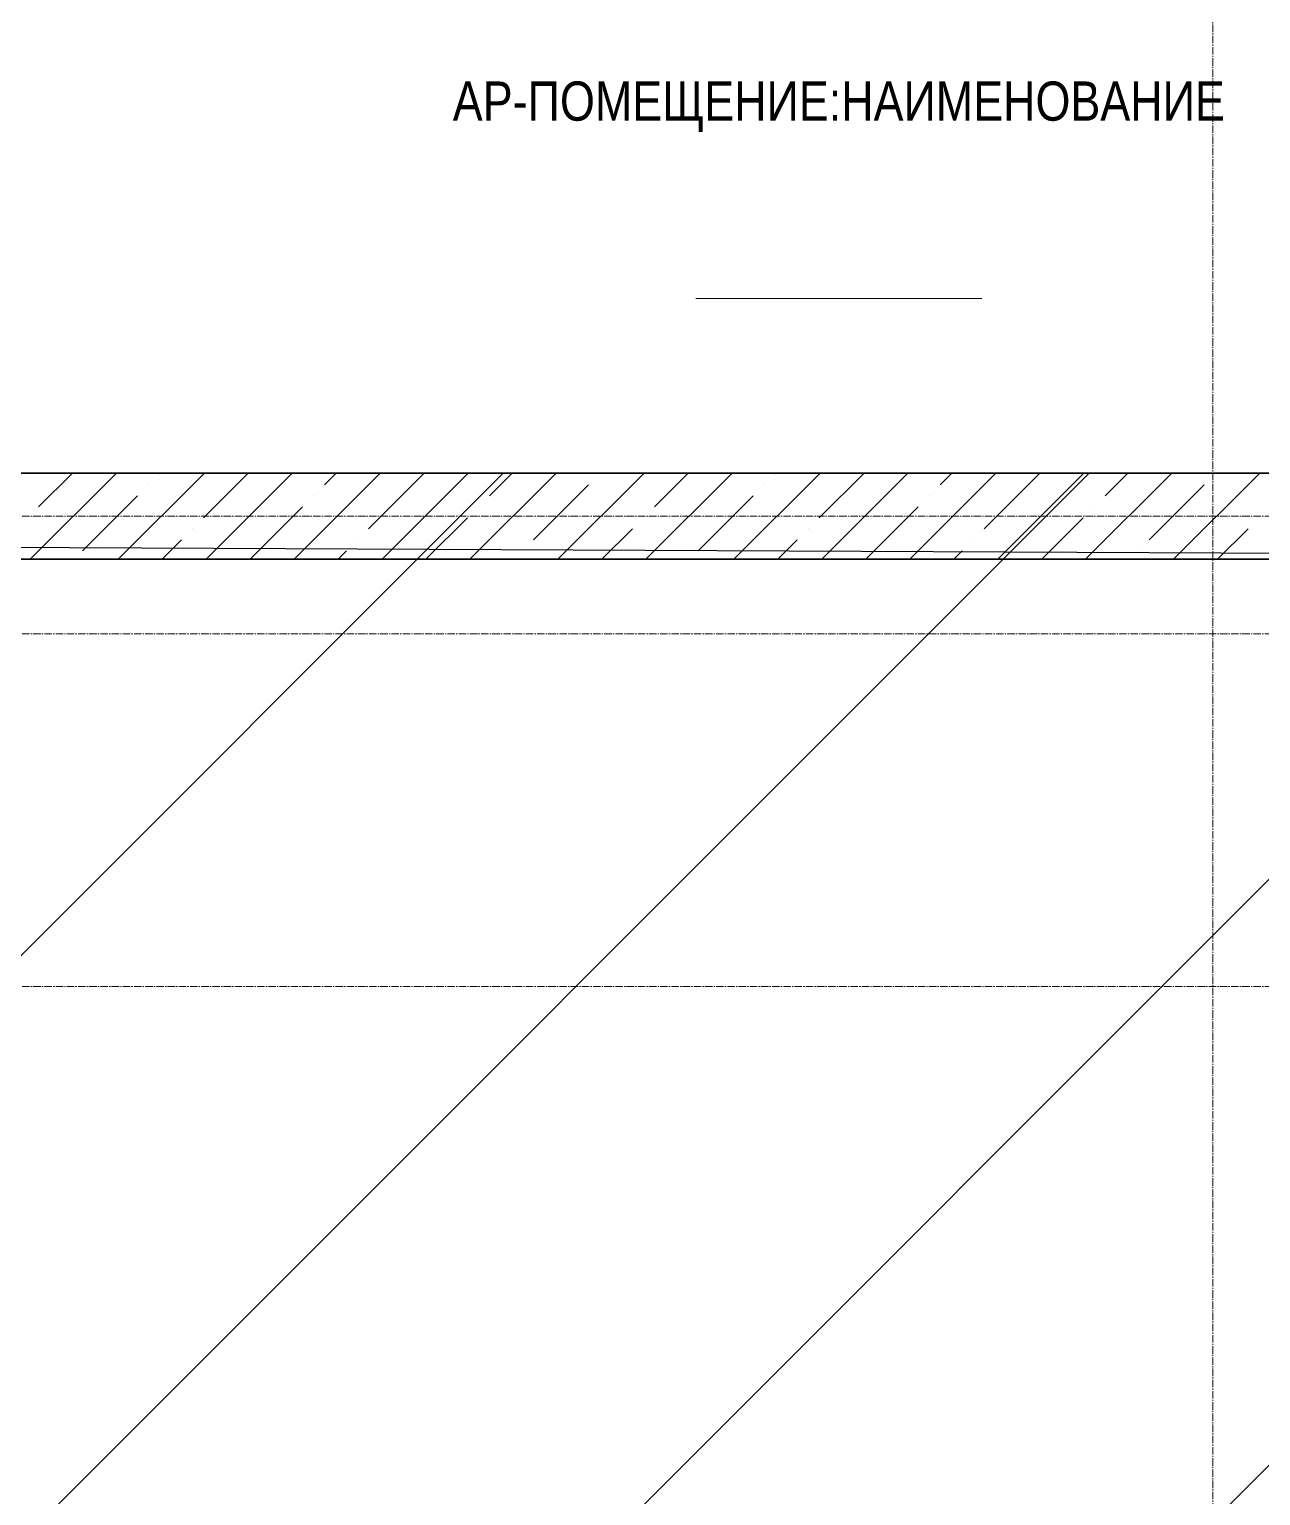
# Model space of a CAD drawing. Header units: millimetres. Extents: x 470010 to 1231400, y -134005 to 421770.
# Drawn here: x 807702 to 810845, y 146914 to 150655 of the extents above; entities that cross this region are included whole.
import ezdxf
from ezdxf.enums import TextEntityAlignment as Align

# ---------------------------------------------------------------- set-up
doc = ezdxf.new("R2010")
doc.units = ezdxf.units.MM
doc.linetypes.add('CENTER2', pattern=[28.575, 19.05, -3.175, 3.175, -3.175])
doc.layers.get('Defpoints').update_dxf_attribs({"color": 140})
doc.layers.add('A-AREA', color=7, linetype='Continuous', lineweight=15, true_color=0x7f7f7f)
doc.layers.add('РД_Оси_100', color=7, linetype='Continuous', lineweight=0, true_color=0x525252)
doc.layers.add('АР_Стены ЖБ', color=7, linetype='Continuous', lineweight=35)
doc.layers.add('АР_Штриховка', color=8, linetype='Continuous', lineweight=0)
doc.styles.add('style1', font='ARIALN.TTF')

# ---------------------------------------------------------------- blocks, each defined once
blk = doc.blocks.new('СОШ_2200_АР_ОСИ_М100_28.05.24')
at = {"layer": 'РД_Оси_100', "color": 251, "linetype": 'CENTER2', "true_color": 0x636466}
blk.add_line((4200, -6155), (4200, 139938.679), dxfattribs=at)
for points in [[(29555, 26700), (-5454.958, 26700), (-5954.958, 26850)], [(29555, 26400), (-5454.958, 26400), (-5954.958, 26250)], [(29555, 25500), (-5954.958, 25500)]]:
    blk.add_lwpolyline(points, dxfattribs=at)
blk = doc.blocks.new('A$C9108343f')
blk.add_lwpolyline([(160804.1, 248479.5), (162964.1, 248479.5), (162964.1, 249379.5), (167604.1, 249379.5), (167604.1, 249579.5), (186123.5, 249579.5), (186024.6, 244500.4), (148704.1, 244484.5), (148664.7, 245989.5), (140924.1, 246026), (140881.3, 249704.6), (148704.1, 249669.5), (148714.1, 259259.5)])
at = {"layer": 'A-AREA', "color": 18, "true_color": 0x000000}
blk.add_line((143684.7, 250334.8), (144414.7, 250334.8), dxfattribs=at)
at = {"layer": 'АР_Стены ЖБ', "color": 18, "linetype": 'Continuous', "lineweight": 35, "true_color": 0x000000}
for p, q in [((147504.1, 249889.5), (140924.1, 249889.5)), ((140924.1, 249669.5), (147504.1, 249669.5))]:
    blk.add_line(p, q, dxfattribs=at)
at = {"layer": 'АР_Штриховка', "color": 18, "linetype": 'Continuous', "lineweight": 5, "true_color": 0x000000}
for p, q in [((141985.8, 249669.5), (142205.8, 249889.5)), ((142007.3, 249803.3), (142093.5, 249889.5)), ((142210.3, 249669.5), (142430.3, 249889.5)), ((142316, 249887.5), (142318, 249889.5)), ((142428.3, 249775.3), (142542.5, 249889.5)), ((142434.8, 249669.5), (142654.8, 249889.5)), ((142659.3, 249669.5), (142879.3, 249889.5)), ((142737, 249859.4), (142767, 249889.5)), ((142849.2, 249747.2), (142989.6, 249887.5)), ((142883.8, 249669.5), (143103.8, 249889.5)), ((143108.3, 249669.5), (143328.3, 249889.5)), ((143157.9, 249831.4), (143216, 249889.5)), ((143332.8, 249669.5), (143552.8, 249889.5)), ((143438.6, 249887.5), (143438.6, 249887.5)), ((143557.3, 249669.5), (143777.3, 249889.5)), ((143578.9, 249803.3), (143665.1, 249889.5)), ((143781.8, 249669.5), (144001.8, 249889.5)), ((143887.6, 249887.5), (143889.6, 249889.5)), ((143999.8, 249775.3), (144114.1, 249889.5)), ((144006.3, 249669.5), (144226.3, 249889.5)), ((144230.8, 249669.5), (144450.8, 249889.5)), ((144308.5, 249859.4), (144338.6, 249889.5)), ((144420.8, 249747.2), (144561.1, 249887.5)), ((144455.3, 249669.5), (144675.3, 249889.5)), ((144679.8, 249669.5), (144899.8, 249889.5)), ((144729.5, 249831.4), (144787.6, 249889.5)), ((144904.4, 249669.5), (145124.4, 249889.5)), ((145010.1, 249887.5), (145010.1, 249887.5)), ((142119.6, 249691.1), (142259.9, 249831.4)), ((142288, 249859.4), (142288, 249859.4)), ((142708.9, 249831.4), (142708.9, 249831.4)), ((143270.2, 249719.1), (143410.5, 249859.4)), ((143691.1, 249691.1), (143831.5, 249831.4)), ((143859.5, 249859.4), (143859.5, 249859.4)), ((144280.5, 249831.4), (144280.5, 249831.4)), ((144841.7, 249719.1), (144982, 249859.4)), ((142547, 249669.5), (142680.9, 249803.3)), ((143129.9, 249803.3), (143129.9, 249803.3)), ((144118.6, 249669.5), (144252.4, 249803.3)), ((144701.4, 249803.3), (144701.4, 249803.3)), ((142996, 249669.5), (143101.8, 249775.3)), ((143550.8, 249775.3), (143550.8, 249775.3)), ((144567.6, 249669.5), (144673.4, 249775.3)), ((145122.4, 249775.3), (145122.4, 249775.3)), ((142322.5, 249669.5), (142372.2, 249719.1)), ((142400.2, 249747.2), (142400.2, 249747.2)), ((142821.2, 249719.1), (142821.2, 249719.1)), ((143445.1, 249669.5), (143522.8, 249747.2)), ((143894.1, 249669.5), (143943.7, 249719.1)), ((143971.8, 249747.2), (143971.8, 249747.2)), ((144392.7, 249719.1), (144392.7, 249719.1)), ((145016.6, 249669.5), (145094.3, 249747.2)), ((142771.5, 249669.5), (142793.1, 249691.1)), ((143242.1, 249691.1), (143242.1, 249691.1)), ((144343.1, 249669.5), (144364.7, 249691.1)), ((144813.7, 249691.1), (144813.7, 249691.1))]:
    blk.add_line(p, q, dxfattribs=at)
at = {"layer": 'РД_Оси_100'}
blk.add_blockref('СОШ_2200_АР_ОСИ_М100_28.05.24', (140804.1, 223079.5), dxfattribs=at)
at = {"layer": 'Defpoints', "color": 18, "true_color": 0x000000, "style": 'style1'}
for p in [(143949.3, 316089.1), (143975, 281639.5), (143890.4, 273244.7), (143840, 264276.8), (143967.8, 254892.4), (12252, 104178.1), (12382.6, 96023.1)]:
    blk.add_attdef('АР-ПОМЕЩЕНИЕ:НАИМЕНОВАНИЕ', text='', height=100, dxfattribs=at).set_placement(p, align=Align.MIDDLE)
at = {"layer": 'Defpoints', "color": 18, "true_color": 0x000000, "style": 'style1', "flags": 8}
for p in [(143951.3, 279099.1), (143848.3, 269251.1), (143875.3, 260094.2), (144049.7, 250824.7), (163419.3, 238153.4), (155897.5, 237966), (183037.2, 237966), (143342.9, 237876.2)]:
    blk.add_attdef('АР-ПОМЕЩЕНИЕ:НАИМЕНОВАНИЕ', text='', height=100, dxfattribs=at).set_placement(p, align=Align.MIDDLE)

msp = doc.modelspace()

# ---------------------------------------------------------------- hatches: boundary and pattern name
h = msp.add_hatch()
h.set_pattern_fill('ANSI31', color=3, scale=333)
h.paths.add_polyline_path([(817822.706, 156413.251), (817822.706, 156633.251), (818712.706, 156633.251), (818712.706, 157213.251), (818712.706, 158463.251), (818712.706, 158793.251), (818142.704, 158793.251), (818142.704, 158993.251), (818142.704, 159018.251), (818142.708, 160493.251), (818142.709, 160913.252), (818142.71, 161403.25), (817492.706, 161403.25), (815492.706, 161403.25), (815152.698, 161403.25), (815152.705, 158893.25), (814432.706, 158893.25), (814432.706, 158113.25), (814432.706, 157813.251), (814432.706, 154913.25), (814432.706, 154413.251), (814432.706, 153513.25), (814432.706, 149823.25), (814432.706, 149520.89), (814422.706, 149510.89), (814422.706, 149303.25), (813222.703, 149303.25), (813222.703, 149523.25), (807026.355, 149523.251), (806792.706, 149289.602), (806792.706, 149514.108), (806642.706, 149364.108), (806642.706, 149303.251), (806642.706, 148813.25), (806638.097, 146163.251), (806642.706, 146163.251), (806642.706, 145623.251), (806792.706, 145623.251), (813222.706, 145623.251), (813222.706, 145903.251), (814423.268, 145903.251), (814423.268, 145582.591), (814422.706, 145582.028), (814422.706, 145403.251), (814422.706, 144123.251), (815822.706, 144123.251), (818721.706, 144123.251), (818722.706, 144123.251), (819622.706, 144123.251), (823122.706, 144123.251), (824322.706, 144123.251), (825522.706, 144123.251), (826422.706, 144123.251), (827422.706, 144123.251), (830322.706, 144123.251), (832443.315, 144123.251), (832443.315, 144413.251), (833322.706, 144413.251), (834245.277, 144413.251), (834222.706, 144390.68), (834222.706, 144123.251), (835122.706, 144123.251), (838022.706, 144123.251), (844022.706, 144123.251), (846922.706, 144123.251), (851466.776, 144123.251), (851472.706, 144129.18), (851472.706, 144563.251), (851762.706, 144563.251), (851762.706, 146914.25), (851762.706, 148713.251), (851472.706, 148713.251), (850377.706, 148713.251), (850377.706, 149213.251), (849177.706, 149213.251), (849177.706, 148713.251), (848277.706, 148713.251), (848277.706, 149213.251), (847077.706, 149213.251), (847077.706, 148713.251), (846177.706, 148713.251), (846177.706, 149213.251), (842877.706, 149213.251), (842877.706, 148713.251), (841977.706, 148713.251), (841977.706, 149213.251), (840777.706, 149213.251), (840777.706, 148713.251), (839877.706, 148713.251), (839877.706, 149213.251), (838677.706, 149213.251), (838677.706, 148713.251), (837777.706, 148713.251), (837777.706, 149213.251), (834477.706, 149213.251), (834477.706, 148713.251), (834222.706, 148713.251), (833322.706, 148713.251), (833322.706, 149213.251), (826722.706, 149213.251), (826722.706, 148993.251), (826872.706, 148993.251), (826872.706, 148843.251), (826664.184, 148843.251), (826522.706, 148701.772), (826522.706, 148233.25), (826524.424, 148233.25), (826524.424, 148113.25), (824942.706, 148113.251), (824822.706, 148113.251), (819922.706, 148113.251), (817822.706, 148113.251), (817822.706, 148313.251), (817822.706, 150513.251), (817822.706, 150713.251), (817822.706, 152013.251)])
h.paths.add_polyline_path([(816578.934, 147228.245), (816578.934, 146828.245), (815578.934, 146828.245), (815578.934, 147228.245)], flags=16)
h.paths.add_polyline_path([(828437.705, 148234.002), (827887.705, 148233.761), (827887.758, 148113.761), (828437.758, 148114.002)], flags=0)
h.paths.add_polyline_path([(826922.706, 149014.057), (827042.706, 149014.057), (827042.706, 148233.391), (827067.653, 148233.402), (827642.706, 148233.654), (827742.706, 148233.697), (827742.706, 149014.057), (827862.706, 149014.057), (827862.706, 148233.75), (828462.705, 148234.013), (828562.706, 148234.057), (828562.706, 149013.251), (828682.706, 149013.251), (828682.706, 148114.109), (828462.759, 148114.013), (828462.758, 148114.013), (827862.758, 148113.75), (827862.706, 148113.75), (827642.758, 148113.654), (827042.759, 148113.391), (827042.706, 148113.391), (826722.759, 148113.25), (826722.706, 148233.25), (826922.706, 148233.338)], flags=16)
h.paths.add_polyline_path([(827642.653, 148233.654), (827642.706, 148233.654), (827642.758, 148113.654), (827617.706, 148113.643), (827617.653, 148233.643)], flags=0)
h.paths.add_polyline_path([(818060.384, 156364.651), (818446.674, 156364.651), (818446.674, 156665.265), (818060.384, 156665.265)], flags=25)

# ---------------------------------------------------------------- linework, layer by layer
msp.add_lwpolyline([(826522.706, 148113.25), (828682.706, 148113.25), (828682.706, 149013.251), (833322.706, 149013.251), (833322.706, 149213.251), (851842.142, 149213.251), (851743.238, 144134.142), (814422.706, 144118.251), (814383.268, 145623.251), (806642.706, 145659.752), (806599.923, 149338.31), (814422.706, 149303.25), (814432.706, 158893.25)])
at = {"layer": 'A-AREA', "color": 18, "true_color": 0x000000}
msp.add_line((809403.287, 149968.516), (810133.287, 149968.516), dxfattribs=at)
at = {"layer": 'АР_Стены ЖБ', "color": 18, "linetype": 'Continuous', "lineweight": 35, "true_color": 0x000000}
for p, q in [((813222.703, 149523.25), (806642.706, 149523.251)), ((806642.706, 149303.251), (813222.703, 149303.25))]:
    msp.add_line(p, q, dxfattribs=at)
at = {"layer": 'АР_Штриховка', "color": 18, "linetype": 'Continuous', "lineweight": 5, "true_color": 0x000000}
for p, q in [((807704.38, 149303.251), (807924.38, 149523.251)), ((807725.951, 149437.075), (807812.127, 149523.251)), ((807928.887, 149303.251), (808148.887, 149523.251)), ((808034.648, 149521.264), (808036.634, 149523.251)), ((808146.901, 149409.011), (808261.14, 149523.251)), ((808153.393, 149303.251), (808373.393, 149523.251)), ((808377.9, 149303.251), (808597.9, 149523.251)), ((808455.597, 149493.201), (808485.646, 149523.251)), ((808567.85, 149380.948), (808708.167, 149521.264)), ((808602.406, 149303.251), (808822.406, 149523.251)), ((808826.912, 149303.251), (809046.912, 149523.251)), ((808876.547, 149465.138), (808934.659, 149523.251)), ((809051.419, 149303.251), (809271.419, 149523.251)), ((809275.925, 149303.251), (809495.925, 149523.251)), ((809297.496, 149437.075), (809383.672, 149523.251)), ((809500.432, 149303.251), (809720.432, 149523.251)), ((809606.192, 149521.264), (809608.178, 149523.251)), ((809718.446, 149409.011), (809832.685, 149523.251)), ((809724.938, 149303.251), (809944.938, 149523.251)), ((809949.444, 149303.251), (810169.444, 149523.251)), ((810027.142, 149493.201), (810057.191, 149523.251)), ((810139.395, 149380.948), (810279.712, 149521.264)), ((810173.951, 149303.251), (810393.951, 149523.251)), ((810398.457, 149303.251), (810618.457, 149523.251)), ((810448.091, 149465.138), (810506.204, 149523.251)), ((810622.964, 149303.251), (810842.964, 149523.251)), ((807838.204, 149324.821), (807978.521, 149465.138)), ((808988.8, 149352.885), (809129.116, 149493.201)), ((809409.749, 149324.821), (809550.066, 149465.138)), ((810560.345, 149352.885), (810700.661, 149493.201)), ((808265.646, 149303.251), (808399.47, 149437.075)), ((809837.191, 149303.251), (809971.015, 149437.075)), ((808714.659, 149303.251), (808820.42, 149409.011)), ((810286.204, 149303.251), (810391.965, 149409.011)), ((808041.14, 149303.251), (808090.774, 149352.885)), ((809163.672, 149303.251), (809241.369, 149380.948)), ((809612.685, 149303.251), (809662.319, 149352.885)), ((810735.217, 149303.251), (810812.914, 149380.948)), ((808490.153, 149303.251), (808511.724, 149324.821)), ((810061.698, 149303.251), (810083.268, 149324.821))]:
    msp.add_line(p, q, dxfattribs=at)

# ---------------------------------------------------------------- block references
msp.add_blockref('A$C9108343f', (665718.612, -100366.242))
at = {"layer": 'РД_Оси_100'}
msp.add_blockref('СОШ_2200_АР_ОСИ_М100_28.05.24', (806522.706, 122713.251), dxfattribs=at)

# ---------------------------------------------------------------- texts
at = {"layer": 'Defpoints', "color": 18, "true_color": 0x000000, "style": 'style1', "flags": 8}
msp.add_attdef('АР-ПОМЕЩЕНИЕ:НАИМЕНОВАНИЕ', text='0', height=100, dxfattribs=at).set_placement((809768.357, 150458.455), align=Align.MIDDLE)

doc.saveas('drawing.dxf')
